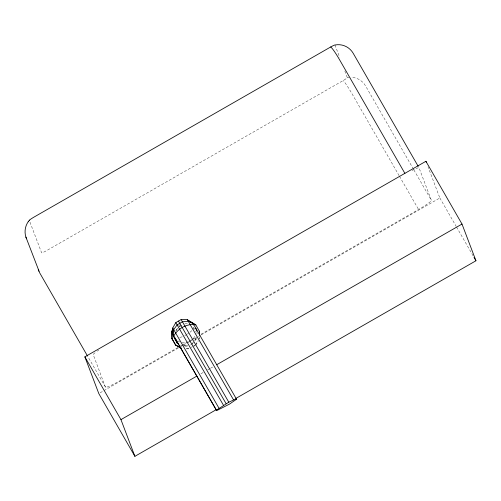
<?xml version="1.0" encoding="UTF-8"?>
<svg xmlns="http://www.w3.org/2000/svg" width="501" height="501" viewBox="0 0 501 501"><rect width="100%" height="100%" fill="white"/><g stroke="black" fill="none" stroke-linecap="round" stroke-linejoin="round"><path stroke-width="0.38" stroke-dasharray="2.5 1.88" d="M197.05 333.985L197.056 332.451M199.329 336.954L199.479 338.833L199.492 336.628M344.863 71.036L347.306 77.68A6.05 0.526 -29.9 0 1 343.617 80.304L47.1 250.337A6.075 0.532 -29.9 0 1 41.633 252.861L29.853 221.837M192.916 329.683L193.993 327.767M193.48 338.507L195.772 334.48M175.845 330.898L177.273 328.456M176.277 330.485L177.698 328.049M194.795 340.217L196.217 337.78L194.87 340.417M195.496 340.455L196.649 338.469M195.622 344.776L197.845 340.962M195.778 345.189L198.371 340.736M189.985 332.263L192.328 330.203M178.575 325.606L179.909 324.842M179.208 326.533L181.663 325.124M179.283 326.733L181.738 325.324M184.813 335.582L186.81 334.443M187.48 334.061L188.808 333.297M178.005 347.45L119.395 381.042A17.754 1.547 -29.9 0 1 105.661 387.379L87.976 356.825M182.07 345.114L188.846 341.231M189.528 340.843L191.557 339.678M192.234 339.29L196.304 336.954M201.045 334.236L418.579 209.499A17.729 1.547 -29.9 0 0 431.399 200.381L418.986 167.703A17.729 1.547 -29.9 0 0 411.609 170.666M100.156 392.784L180.166 346.905M180.842 346.517L182.878 345.346M183.554 344.957L190.336 341.075M191.013 340.68L193.724 339.127M194.401 338.739L197.795 336.797M198.471 336.409L200.506 335.238M201.183 334.85L439.859 197.995L428.048 166.902M188.72 342.139L192.046 340.229M192.146 343.36L193.373 342.659L191.607 343.911M190.618 345.014L193.286 343.486M191.144 347.343L192.422 346.611M193.067 346.241L194.983 345.145M193.856 346.285L195.139 345.552M200.957 373.746L203.675 372.187M207.74 369.857L209.775 368.692M210.451 368.304L213.163 366.745M179.828 337.549L182.752 336.591M184.869 323.32L188.708 323.32M184.224 345.465L187.756 345.471M182.884 345.665L187.837 345.671M184.788 346.153L188.626 346.16M186.284 348.439L189.228 348.445M186.441 348.846L189.384 348.853M181.995 342.834L186.616 342.891M180.498 345.001L181.825 345.771M177.88 340.837L179.884 342.033M439.859 197.995L456.154 226.339M456.543 227.016L473.62 256.712M413.494 169.244L365.611 85.978A17.416 17.335 -1.7 0 0 350.9 77.26M413.882 169.92L431.399 200.381M399.115 175.651L352.792 95.09A17.422 1.459 59.7 0 0 343.279 80.523M399.51 176.327L418.579 209.499M193.43 327.253L196.242 332.138M334.969 44.99L339.64 57.289M105.492 387.286L93.186 354.533A17.754 1.547 -29.9 0 1 95.967 352.084M347.337 77.549A17.416 17.335 -1.7 0 1 349.109 77.317M97.244 351.176A17.754 1.547 -29.9 0 1 98.71 350.186"/><path stroke-width="0.75" d="M181.381 348.477L175.657 345.164L172 338.801L171.868 331.048L172.983 329.144M172 338.801L171.868 331.048M199.342 334.749L199.354 331.08L199.492 335.163M216.657 410.632L173.139 334.8L173.747 329.589L177.172 324.817L182.496 321.761L188.295 321.241L193.017 323.402L236.535 399.234L229.521 404.094L216.657 410.632L174.83 337.887M173.822 335.958C177.479 329.038 185.846 324.078 193.699 324.56M178.506 343.855L177.185 343.085L174.135 337.787L172.776 334.205L172.751 327.967L175.813 322.606L181.143 319.55L187.305 319.625L193.017 323.402M172.394 330.823L173.133 329.552M28.369 221.511C25.125 225.92 24.205 231.9 25.902 237.098L39.704 272.876L87.581 356.142M28.225 221.686L29.434 220.164M216.463 410.125L228.807 402.203L236.34 398.727L236.535 399.234M418.21 166.345L353.199 53.294A17.422 17.297 -74 0 0 334.975 45.002L334.887 44.996A6.05 0.526 -29.9 0 0 331.042 46.775L34.387 216.87A6.075 0.532 -29.9 0 0 29.302 220.396M216.257 409.674L134.894 456.33L98.797 393.561L84.857 356.856L425.913 161.291L462.01 224.06L475.95 260.764L235.921 398.395M134.894 456.33L120.948 419.625L196.893 376.076M216.557 364.803L462.01 224.06M199.511 331.487L195.697 324.717L189.328 321.041L189.484 321.448M190.756 322.181L192.033 322.92M193.305 323.652L194.576 324.391M171.843 338.394L175.5 344.757L181.23 348.07M187.305 319.625L233.51 399.811M181.143 319.55L228.807 402.203M178.475 321.078L226.139 403.731M175.813 322.606L223.477 405.259M172.751 327.967L218.962 408.158M172.776 334.205L173.139 334.8M474.009 257.389L475.95 260.764M404.883 173.359L339.484 59.625A17.422 1.941 60.7 0 0 330.698 46.975M84.857 356.856L120.948 419.625M25.902 237.098L26.54 238.764M38.258 269.626L38.896 271.291M425.913 161.291L426.401 162.562M195.697 324.717L195.847 325.124M195.753 328.243L196.812 331.036M192.653 322.807L193.467 324.955M175.876 339.64L177.185 343.085M175.5 344.757L175.657 345.164"/></g></svg>
